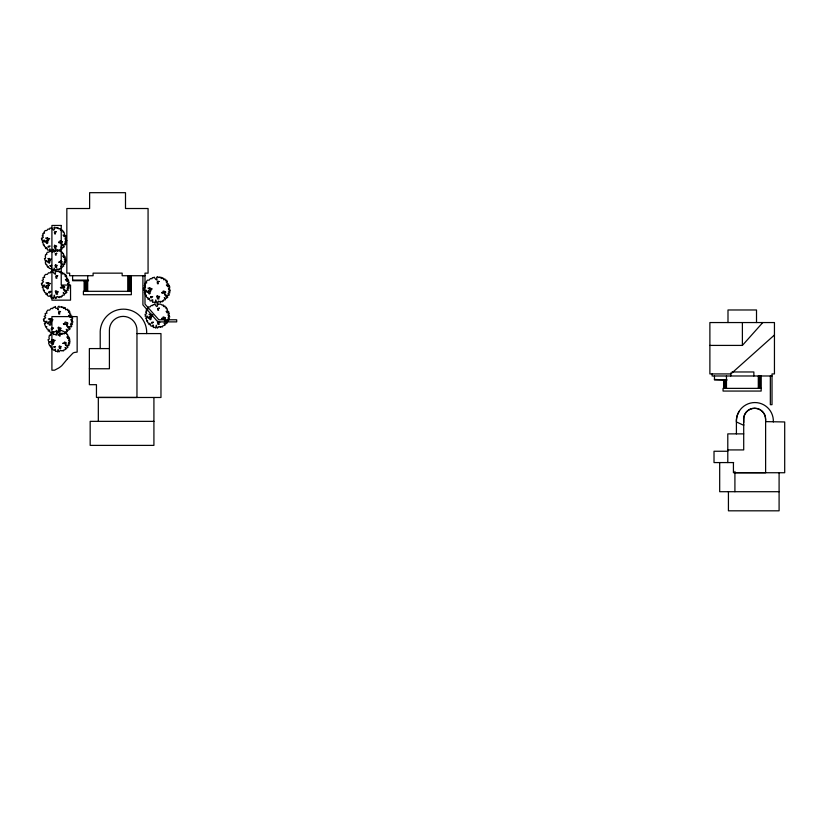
<?xml version="1.0" encoding="UTF-8"?>
<svg xmlns="http://www.w3.org/2000/svg" width="826" height="826" viewBox="0 0 826 826"><rect width="100%" height="100%" fill="white"/><g stroke="black" fill="none" stroke-linecap="round" stroke-linejoin="round"><path stroke-width="1.24" d="M743.71 424.616L743.71 425.297L736.41 421.962A18.451 18.451 0 0 1 737.546 414.611L739.125 411.348M743.71 422.592L743.72 418.968M765.619 421.621L784.7 421.962L784.7 472.74L734.913 472.74M765.619 420.61L765.619 419.432A11.017 11.017 0 0 0 754.788 408.24A11.017 11.017 0 0 0 743.545 418.968M709.885 345.413L742.388 345.413L762.79 322.553M774.447 335.005L730.845 373.93L709.885 373.93L709.885 322.553L774.447 322.553L774.447 373.93L772.011 373.93L772.011 404.678L770.338 404.678L770.338 375.985M145.004 275.729L122.165 275.729L122.165 273.148L93.09 273.148L93.09 275.729L69.652 275.729L69.652 273.148L66.834 273.148L66.834 208.513L89.621 208.513L89.621 192.685L125.5 192.685L125.5 208.513L148.071 208.513L148.071 273.148L145.004 273.148L145.004 304.113L158.809 319.786L176.692 319.786L176.692 321.882L157.859 321.882L142.908 304.908L142.908 275.729M72.595 280.107L88.485 280.107L88.485 280.726L72.595 280.726L72.595 275.729M131.344 291.31L83.405 291.31L83.405 294.706L131.344 294.706L131.344 275.729M136.961 333.58L160.967 333.58L160.967 397.482L98.325 397.482L98.325 421.353M109.404 348.582L89.363 348.582L89.363 384.679L96.456 384.679L96.456 397.42L136.961 397.482L136.961 330.276A13.784 13.784 0 0 0 123.177 316.389A13.784 13.784 0 0 0 109.404 330.276L109.404 368.757L89.363 368.757M732.032 371.968L753.859 371.968L753.859 375.985M772.011 375.985L712.126 375.985L712.126 373.93M714.459 379.454L727.097 379.95L714.459 379.95L714.459 375.985M761.159 388.365L723.06 388.365L723.06 391.059L761.159 391.059L761.159 375.985M153.915 421.353L90.168 421.353L90.168 445.39L153.915 445.39L153.915 397.482M743.71 433.877L727.789 433.877L727.789 462.57M727.789 449.922L743.71 449.922L743.71 419.329A10.955 10.955 0 0 1 754.665 408.292A10.955 10.955 0 0 1 765.619 419.329L765.619 472.74L733.426 472.699L733.426 462.57M727.789 451.254L714.015 451.254L714.015 462.57L733.643 462.57M779.094 491.707L719.683 491.707L719.683 462.57M52.792 249.772C52.678 250.051 54.661 252.519 55.321 251.094L54.846 249.927L55.631 249.318L56.013 250.113L57.49 249.659L58.894 250.412C59.575 250.619 61.382 251.434 61.578 252.229C63.468 251.878 61.888 253.365 62.983 253.788C63.292 252.57 64.149 255.977 63.85 255.606L62.673 256.06L63.096 256.659L64.841 256.215L65.099 256.896L63.509 257.34L65.677 258.146L64.273 259.24L65.677 259.612L64.573 259.994L65.904 260.83L64.232 261.966L65.213 261.883C66.328 263.411 63.457 262.193 64.077 263.401C66.317 264.124 63.189 265.084 62.642 264.093L61.165 263.556L63.778 265.982L62.332 266.963L60.928 266.24L61.847 267.8L59.493 268.853L59.606 269.627L57.799 269.09L58.212 269.73L57.644 269.916L56.622 268.935L55.032 270.598L54.155 268.068L53.659 270.598L52.978 269.885L51.615 270.071L51.511 267.8L50.975 268.853L49.921 268.481C48.497 268.739 49.209 265.91 47.753 267.418L47.784 266.24L47.03 266.168L46.659 264.351L45.936 264.547L45.482 263.556L45.327 261.697C49.023 259.302 44.088 261.79 44.914 259.395L44.387 258.641C47.02 258.352 44.367 256.349 45.513 255.637L45.482 254.728L46.886 254.429L46.432 253.675L47.412 252.229L48.858 252.198L49.839 250.939L51.119 251.094L53.06 249.173L54.093 252.157L55.693 250.278L57.562 251.403L57.345 250.918C57.531 249.504 59.895 252.312 59.338 250.102L60.102 250.371L60.37 249.266L62.012 249.08L61.031 247.026L62.683 247.883L64.366 246.716L62.28 245.518L61.3 243.866L63.044 244.496C63.685 245.663 67.36 244.537 64.727 243.691L64.593 243.123L66.462 242.493L65.037 241.564L66.875 240.665L65.316 239.685L66.328 239.685L66.245 238.838L64.955 238.797L66.462 236.969L64.056 236.566L65.935 235.637L63.571 235.761L63.086 235.059L63.839 235.327L64.459 234.522C65.357 236.391 63.334 229.566 63.447 232.385C62.146 231.889 64.015 230.144 61.795 230.557L61.795 229.494L60.453 230.206L60.319 228.678C59.627 228.327 59.049 229.143 58.636 228.42L58.14 228.678L58.181 227.842L57.2 228.244L56.984 227.532L55.249 228.059L54.805 227.129L53.876 227.842L54.444 229.225C53.535 232.695 51.171 225.653 51.243 228.152L49.808 228.193L49.498 229.225L47.991 229.039L46.824 230.516L45.141 230.557L43.974 232.251L44.521 233.149L42.869 233.49L42.911 234.563C44.501 235.503 40.701 235.482 42.818 236.308L43.303 237.506L41.579 238.084L41.434 238.797L42.198 238.982L41.62 239.912L42.818 240.531L44.47 240.129L44.47 240.851L42.198 241.956L42.911 242.266L43.396 245.033L44.253 244.806L44.428 246.592L45.575 247.026L45.544 248.409L46.339 248.647L46.7 247.573L47.722 250.102L49.323 250.102L49.952 248.863L50.076 251.538L51.677 251.31L52.482 252.157L52.843 249.659M779.094 472.74L779.094 510.819L728.429 510.819L728.429 491.707M760.447 375.985L760.447 388.365M759.724 375.985L759.724 388.365M759.011 375.985L759.011 388.365M758.299 375.985L758.299 388.365M756.513 322.553L756.513 309.977L727.995 309.977L727.995 322.553M742.388 322.553L742.388 345.413M736.41 433.877L736.41 421.962A18.482 18.482 0 0 1 754.871 402.551A18.482 18.482 0 0 1 773.332 421.962M734.913 471.44L734.913 491.707M730.752 372.97L730.752 375.985M726.467 375.985L726.467 388.365M725.755 379.95L725.755 388.365M725.042 379.95L725.042 388.365M724.33 379.95L724.33 388.365M723.607 379.95L723.607 388.365M130.446 275.729L130.446 291.31M129.548 275.729L129.548 291.31M128.649 275.729L128.649 291.31M127.751 275.729L127.751 291.31M100.214 348.582L100.214 333.58A23.252 23.252 0 0 1 123.446 309.161A23.252 23.252 0 0 1 146.667 333.58M87.701 275.729L87.701 280.107M87.701 280.726L87.701 291.31M86.802 280.726L86.802 291.31M85.904 280.726L85.904 291.31M85.006 280.726L85.006 291.31M84.107 280.726L84.107 291.31M44.439 290.318L44.088 291.113L44.924 292.693L45.915 292.796L45.874 294.335L46.762 294.593L47.165 293.395L47.309 295.181L48.3 296.214L50.087 296.214L50.138 295.223L51.078 295.078L50.933 297.814L52.719 297.566L53.607 298.506L54.258 295.181L55.404 298.506L56.643 297.918L56.199 297.474L57.19 296.42L59.276 297.67L59.028 297.123C59.245 295.543 61.878 298.682 61.258 296.214L62.105 296.524L62.404 295.285L64.232 295.078L64.397 294.087L63.137 292.796L64.986 293.746L66.865 292.445L66.617 291.661L65.977 292.146L64.542 291.113L63.447 289.265L66.421 290.804L66.72 290.163L68.403 290.163L67.112 288.439L69.012 288.181L68.754 287.087L67.474 287.18L69.652 285.703L67.918 284.609L69.054 284.609L68.95 283.659L67.515 283.617L69.353 282.182L66.524 281.129L68.61 280.541L68.259 279.642L65.977 280.231L65.43 279.446L66.276 279.746L66.968 278.858C69.136 277.804 65.058 278.754 66.669 276.772L66.317 275.419L65.223 276.462L65.677 274.428L64.438 274.779L63.994 273.241L62.497 274.036L62.652 272.745L61.805 272.343C61.351 270.721 60.515 274.211 60.463 272.053L59.916 272.343L59.968 271.403L58.873 271.847L58.625 271.062L56.705 271.651L56.199 270.608L55.166 271.403L55.507 274.284C53.143 273.871 52.792 269.772 52.224 271.744L50.634 271.795L50.283 272.941L48.6 272.745L47.309 274.377L45.43 274.428L44.129 276.318L44.738 277.319L42.9 277.701L43.448 279.746L42.043 280.334L43.489 281.831L41.3 283.617L42.147 283.814L41.496 284.856L42.353 285.455L44.676 285.094L44.676 285.899L42.147 287.138L42.942 287.489L43.489 290.566L44.439 290.318M46.69 326.735L46.339 327.561L47.206 329.213L48.238 329.316L48.197 330.927L49.126 331.195L49.55 329.946L49.694 331.815L51.873 332.888C53.783 333.281 50.634 332.579 50.975 333.921L50.149 334.582L50.623 335.356L49.188 335.666L49.219 336.605C48.032 337.328 50.758 339.383 48.053 339.682L48.755 341.737L50.582 341.458L48.6 343.058L49.643 345.743L50.386 345.547L50.551 347.106L51.553 347.488L51.511 348.696C53.05 347.787 52.245 348.593 53.422 350.172L54.815 350.172L55.373 349.088L55.487 351.422L56.88 351.236L57.572 351.959L58.088 349.357L58.987 351.959L60.381 350.327L61.826 350.885C61.991 349.646 64.056 352.103 63.571 350.172L65.904 349.284L65.047 347.488L66.493 348.231L67.969 347.219L65.285 344.731L66.803 345.278C67.36 346.29 70.571 345.309 68.279 344.566C67.639 343.327 70.582 344.587 69.446 343.017L68.434 343.089L70.148 341.933L68.785 341.076L69.911 340.684L68.475 340.302L69.911 339.166L67.691 338.35L69.332 337.886L69.054 337.184L67.267 337.648L66.834 337.029L68.042 336.564C68.352 336.946 67.474 333.446 67.154 334.695C66.028 334.262 67.649 332.733 65.708 333.095L66.09 332.393L65.46 331.918L65.708 332.95L64.252 332.888L64.407 333.941L61.929 333.208L62.187 334.406L60.319 332.992L58.15 335.273L56.849 330.338L54.97 331.938L53.659 331.773L52.647 332.826L52.492 332.228L53.628 331.701L53.483 334.561L55.342 334.303L56.271 335.273L56.695 332.382C57.376 329.842 58.976 334.127 59.286 331.938L58.791 330.73L60.453 330.782L59.895 329.481L61.186 328.366L60.453 327.819L59.895 328.738L58.77 327.065L58.037 327.633L58.956 330.782L59.606 330.111L59.999 330.916L61.506 330.462L62.952 331.236C63.788 331.174 64.345 331.98 65.254 332.713L67.464 331.453L66.225 329.316L68.145 330.307L70.107 328.954L69.859 328.129L69.177 328.645L67.68 327.561L67.68 326.528L66.534 325.64L69.642 327.241L69.962 326.569L71.459 326.838L71.779 325.95L70.365 324.763L72.543 324.029L70.737 323.462L73.018 321.913L71.201 320.777L72.389 320.777L72.285 319.786L70.788 319.734L72.709 318.237L72.543 317.607L69.745 317.143L71.924 316.059L69.177 316.213L68.61 315.387L69.498 315.697L70.21 314.768C72.481 313.673 68.217 314.665 69.9 312.589L69.539 311.175L68.403 312.28L68.868 310.142L67.577 310.514L67.618 309.213L65.543 309.74L65.399 307.964L64.573 308.387L64.717 307.499L64.005 307.561L63.478 308.428L62.9 306.993L61.764 307.458L61.506 306.632L59.493 307.241L58.976 306.167L57.892 306.993L58.254 309.987C56.633 306.209 55.363 310.38 55.29 306.467L54.826 307.355L53.163 307.396L52.802 308.594L51.047 308.387L49.694 310.101L47.732 310.142L46.38 312.125L47.01 313.157L45.089 313.57L45.657 315.697L44.201 316.317L45.709 317.876L43.592 318.908L43.427 319.734L44.305 319.951L43.633 321.025L44.521 321.655L46.948 321.283L46.948 322.13L44.305 323.42L45.131 323.782L44.728 324.453L45.709 326.993L46.69 326.735M146.45 295.285L146.119 296.028L146.914 297.536L147.854 297.628L147.813 299.095L148.659 299.342L149.041 298.207L150.125 300.881L151.819 300.881L151.87 299.941L152.758 299.807L152.624 302.399L154.317 302.171L155.164 303.059L155.784 299.9L156.878 303.059L158.055 302.502L157.632 302.079L158.571 301.077L160.554 302.264L160.316 301.748C160.523 300.251 163.032 303.235 162.433 300.881L163.249 301.17L163.527 299.993L165.262 299.807L165.417 298.857L164.229 297.628L165.974 298.537L167.771 297.308L167.533 296.555L166.924 297.019L165.551 296.028L164.519 294.283L167.348 295.749L167.626 295.13L169 295.378L169.289 294.572L167.998 293.488L169.98 292.817L168.473 291.836L170.414 290.897L168.762 289.854L169.846 289.854L169.753 288.955L168.38 288.914L169.98 286.973L167.441 286.539L169.423 285.559L166.924 285.693L166.398 284.949L167.203 285.228L168.803 284.134L167.11 283.576L167.244 281.119L166.212 282.11L166.635 280.169L165.458 280.52L165.035 279.054L163.61 279.808L163.765 278.579L162.959 278.186C162.526 276.658 161.731 279.973 161.689 277.918L161.163 278.186L161.204 277.299L160.172 277.722L159.934 276.978L158.107 277.536L157.632 276.555L156.641 277.299L156.971 280.035C154.73 279.653 154.4 275.75 153.853 277.629L152.335 277.67L152.015 278.765L150.415 278.579L149.186 280.128L147.389 280.169L146.161 281.976L146.739 282.926L144.984 283.287L145.025 284.423C146.708 285.559 143.352 284.949 144.467 286.116L145.552 287.211L143.621 288.16L143.466 288.914L144.282 289.1L143.662 290.081L144.932 290.742L146.677 290.318L146.677 291.082L144.282 292.259L145.025 292.59L145.552 295.512L146.45 295.285M147.617 320.932L147.307 321.624L148.04 323.018L148.917 323.111L148.876 324.463L149.661 324.69L150.022 323.647L151.024 326.125L152.593 326.125L152.645 325.248L153.46 325.124L153.337 327.53L154.906 327.323L155.691 328.139L156.269 325.217L157.281 328.139L158.757 326.879C158.324 325.227 161.349 328.521 160.471 326.92C160.667 325.537 162.98 328.304 162.433 326.125L165.055 325.124L164.095 323.111L165.716 323.947L167.379 322.801L165.324 321.624L164.364 320.003L166.067 320.622C166.697 321.768 170.311 320.653 167.73 319.827L167.595 319.27L169.433 318.65L168.039 317.731L169.836 316.864L168.297 315.893L169.299 315.893L169.216 315.057L167.946 315.026L169.433 313.219L167.069 312.827L168.907 311.918L166.594 312.042L166.109 311.35L167.461 310.824C168.349 312.662 166.356 305.95 166.46 308.728C165.19 308.243 167.028 306.518 164.839 306.921L164.839 305.888L163.527 306.58L163.393 305.083C162.712 304.732 162.154 305.537 161.741 304.835L160.12 303.958L158.416 304.474L157.972 303.565L157.064 304.257L157.621 305.62C156.734 309.038 154.41 302.11 154.483 304.567L153.068 304.608L152.769 305.62L151.282 305.444L150.146 306.89L148.484 306.921L147.348 308.594L147.875 309.471L146.254 309.812L146.295 310.865C147.864 311.784 144.127 311.763 146.202 312.579L146.687 313.756L144.994 314.324L145.593 315.202L145.025 316.11L147.823 316.327L147.823 317.039L145.593 318.124L146.295 318.433L146.78 321.149L147.617 320.932M54.32 246.375L54.784 248.285L56.075 248.285L55.59 247.17L56.705 246.21L56.075 245.735L55.59 246.53L54.63 245.095L54.32 246.375M55.218 265.683L55.621 267.314L56.715 267.314L56.302 266.364L57.252 265.549L56.715 265.146L56.302 265.817L55.487 264.599L55.218 265.683M55.662 292.063L56.189 294.201L57.613 294.201L57.077 292.951L58.326 291.877L57.613 291.351L57.077 292.239L56.003 290.638L55.301 291.175L55.662 292.063M59.183 346.91L59.596 348.593L60.721 348.593L60.298 347.612L61.269 346.775L60.721 346.362L60.298 347.054L59.451 345.805L59.183 346.91M157.116 296.937L157.611 298.96L158.974 298.96L158.468 297.783L159.645 296.761L158.974 296.266L158.468 297.102L157.446 295.584L156.775 296.09L157.116 296.937M157.498 322.46L157.962 324.35L159.222 324.35L158.757 323.255L159.852 322.305L159.222 321.841L158.757 322.625L157.807 321.211L157.498 322.46M56.127 231.796L55.063 232.467L55.466 233.913L54.671 233.913L54.413 232.199L54.939 231.538L56.127 231.796M56.757 253.283L55.858 253.85L56.199 255.089L55.528 255.089L55.301 253.623L56.757 253.283M57.675 275.812L56.498 276.555L56.942 278.176L56.054 278.176L55.765 276.256L56.354 275.523L57.675 275.812M60.515 311.588L59.286 312.373L59.74 314.056L58.822 314.056L58.522 312.052L59.131 311.288L60.515 311.588M60.763 334.179L59.844 334.767L60.184 336.037L59.493 336.037L59.265 334.53L60.763 334.179M159.026 281.49L157.911 282.203L158.334 283.741L157.487 283.741L157.208 281.914L157.776 281.212L159.026 281.49M159.273 308.15L158.241 308.8L158.633 310.225L157.849 310.225L157.59 308.542L159.273 308.15M46.204 240.769L44.707 242.07L46.576 242.255L46.39 243.195L47.144 243.567L47.887 242.823L47.516 241.326L48.631 240.397L46.204 240.769M48.321 260.913L47.051 262.028L48.631 262.183L49.116 263.298L49.746 262.668L49.436 261.398L50.386 260.603L48.321 260.913M46.607 285.806L44.945 287.272L47.03 287.479L46.814 288.522L47.66 288.935L48.486 288.109L48.073 286.436L49.323 285.393L46.607 285.806M48.971 322.026L47.227 323.555L49.395 323.771L49.188 324.855L50.056 325.289L50.923 324.422L50.489 322.687L51.801 321.593L48.971 322.026M52.09 342.016L50.789 343.162L52.42 343.327L52.916 344.463L53.566 343.812L53.236 342.511L54.217 341.696L52.09 342.016M148.515 290.989L146.935 292.383L148.907 292.58L148.711 293.571L149.506 293.963L150.301 293.178L149.909 291.599L151.096 290.597L148.515 290.989M149.527 316.957L148.06 318.237L149.898 318.423L149.713 319.342L150.446 319.714L151.179 318.981L150.817 317.514L151.922 316.595L149.527 316.957M48.249 246.375L48.249 247.119L49.002 247.119L50.118 246.003L48.249 246.375M50.066 265.683L50.706 266.313L51.656 265.363L50.066 265.683M48.899 292.063L48.899 292.889L49.736 292.889L50.975 291.65L50.355 291.227L48.899 292.063M51.357 328.552L51.357 329.419L52.234 329.419L53.525 328.118L52.874 327.674L51.357 328.552M53.886 346.91L54.547 347.56L55.518 346.59L53.886 346.91M150.693 296.937L150.693 297.721L151.488 297.721L152.665 296.544L150.693 296.937M151.54 322.46L151.54 323.193L152.283 323.193L153.378 322.099L151.54 322.46M58.636 242.224L59.028 242.885L61.929 242.761L61.671 242.101L62.466 241.698L60.484 240.769L59.823 241.047L60.081 242.101L58.636 242.224M58.894 262.162L61.702 262.606L62.157 261.708L60.463 260.923L60.122 262.048L58.894 262.162M60.463 287.438L60.907 288.171L64.149 288.026L64.593 287.593L63.86 287.293L64.738 286.859L62.528 285.817L61.795 286.116L62.084 287.293L60.463 287.438M63.426 323.73L63.891 324.494L67.267 324.35L67.732 323.885L66.968 323.575L67.887 323.121L65.584 322.037L64.82 322.346L65.12 323.575L63.426 323.73M62.952 343.296L65.832 343.761L66.297 342.831L64.562 342.026L64.222 343.182L62.952 343.296M161.689 292.538L162.102 293.24L165.179 293.106L165.603 292.683L164.911 292.404L165.747 291.991L163.641 291L162.949 291.289L163.228 292.404L161.689 292.538M161.741 318.392L162.133 319.043L164.983 318.919L164.725 318.268L165.499 317.876L163.558 316.967L162.908 317.225L163.166 318.268L161.741 318.392M67.433 358.918L61.836 365.598A25.183 25.183 0 0 1 58.636 368.045L54.547 370.203L51.914 370.203L51.914 316.595L77.148 316.595L77.148 352.103L74.608 352.423A7.847 7.847 0 0 0 72.946 353.105L67.433 358.918M47.609 237.909L47.123 238.394L48.249 239.024L48.879 238.394L49.684 238.869L47.123 239.189L45.688 238.074L47.609 237.909M49.508 258.486L49.106 258.899L50.056 259.436L51.274 259.302L49.106 259.57L47.877 258.621L49.508 258.486M48.176 282.626L47.64 283.163L48.889 283.876L49.591 283.163L50.489 283.69L47.64 284.051L46.039 282.802L48.176 282.626M50.603 318.702L50.035 319.27L51.346 320.003L52.079 319.27L53.019 319.817L50.035 320.189L48.373 318.898L50.603 318.702M53.318 339.527L52.895 339.94L53.876 340.498L55.136 340.353L52.895 340.642L51.646 339.662L53.318 339.527M150.002 287.975L149.496 288.48L150.683 289.152L151.354 288.48L152.201 288.986L149.496 289.317L147.968 288.14L150.002 287.975M150.91 314.148L150.435 314.623L151.54 315.243L152.16 314.623L152.944 315.088L150.435 315.408L149.021 314.314L150.91 314.148M61.227 225.457L51.914 225.457L51.914 300.148L70.54 300.148L70.54 285.063L61.227 285.063L61.227 225.457"/></g></svg>
